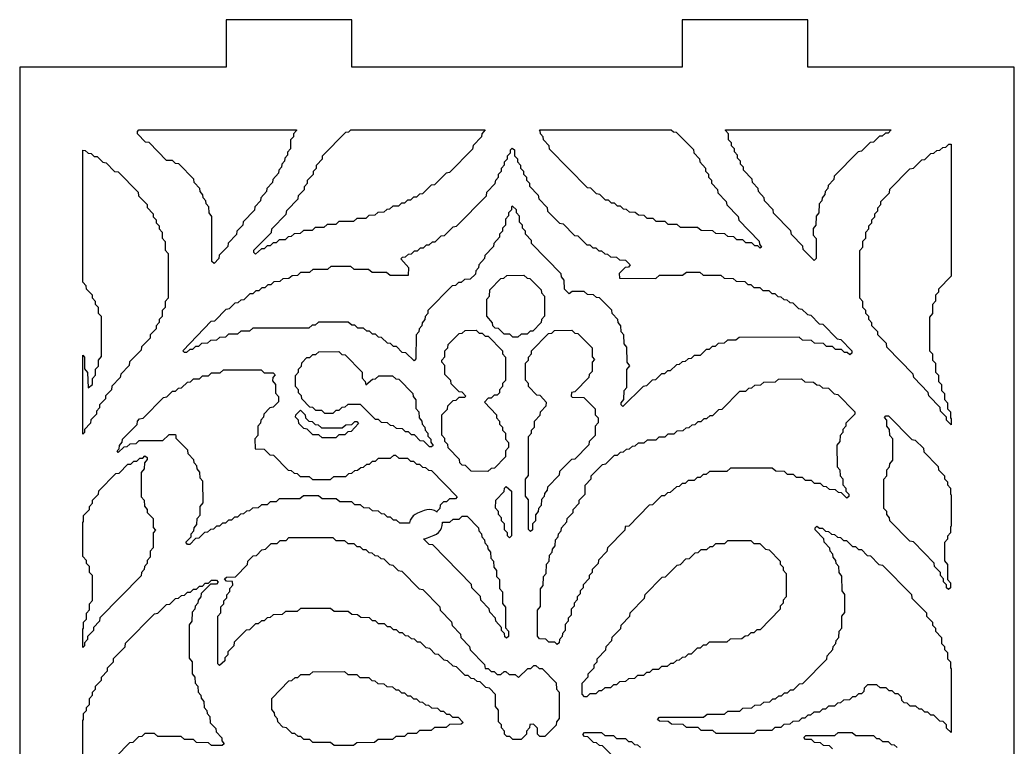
# Model space of a CAD drawing. Header units: millimetres. Extents: x 10 to 410, y 18 to 283.
# Drawn here: x 148 to 211.3, y 236.7 to 283 of the extents above; entities that cross this region are included whole.
import ezdxf

# ---------------------------------------------------------------- set-up
doc = ezdxf.new("R2010")
doc.units = ezdxf.units.MM
doc.layers.add('CUT', color=1, linetype='Continuous')

msp = doc.modelspace()

# ---------------------------------------------------------------- linework, layer by layer
at = {"layer": 'CUT'}
for points in [[(190.134, 157), (198.134, 157), (198.134, 160), (211.2679, 160), (211.2679, 280), (198.134, 280), (198.134, 283), (190.134, 283), (190.134, 280), (169.134, 280), (169.134, 283), (161.134, 283), (161.134, 280), (148, 280), (148, 160), (161.134, 160), (161.134, 157), (169.134, 157), (169.134, 160), (190.134, 160)], [(165.4118, 275.5688), (165.2299, 275.3717), (165.2218, 274.7934), (165.0399, 274.5962), (165.0318, 274.4056), (164.8499, 274.2085), (164.8418, 274.0179), (164.6599, 273.8208), (164.6518, 273.6302), (164.4699, 273.433), (164.4619, 273.2425), (164.0899, 272.8515), (164.0819, 272.6609), (163.7099, 272.2699), (163.7019, 272.0793), (163.3299, 271.6883), (163.3219, 271.4977), (162.9499, 271.1067), (162.9345, 270.9049), (162.2055, 270.161), (162.1819, 269.9468), (161.81, 269.5558), (161.7945, 269.354), (161.2555, 268.804), (161.2246, 268.5785), (160.6855, 268.0285), (160.662, 267.8144), (160.3631, 267.5096), (160.2246, 267.6337), (160.2246, 270.4974), (160.0372, 270.7223), (160.0292, 271.1067), (159.8472, 271.3039), (159.8392, 271.4944), (159.6572, 271.6916), (159.6492, 271.8822), (159.4672, 272.0793), (159.4592, 272.2699), (159.0872, 272.6609), (159.0637, 272.8751), (158.1185, 273.8394), (157.9081, 273.8642), (157.7146, 274.0496), (157.3267, 274.0658), (156.2186, 275.1965), (155.9968, 275.229), (155.4848, 275.7514), (155.4774, 275.9013), (155.5716, 276), (165.6018, 276), (165.6018, 275.9565), (165.4199, 275.7594)], [(176.835, 275.0075), (176.804, 274.7821), (175.3421, 273.2904), (175.1202, 273.2579), (174.3921, 272.5149), (174.1703, 272.4824), (173.6207, 271.9256), (173.4343, 271.9171), (173.2407, 271.7317), (173.0543, 271.7233), (172.8607, 271.5378), (172.6743, 271.5294), (172.4807, 271.344), (172.2943, 271.3355), (172.1007, 271.1501), (171.7243, 271.1417), (171.5308, 270.9563), (171.3443, 270.9478), (171.1508, 270.7624), (170.7743, 270.7539), (170.5808, 270.5685), (170.2044, 270.5601), (170.0108, 270.3747), (169.4444, 270.3662), (169.2373, 270.1781), (168.3044, 270.1724), (168.1109, 269.987), (167.5444, 269.9785), (167.3509, 269.7931), (166.7845, 269.7846), (166.5909, 269.5992), (166.0529, 269.5965), (165.831, 269.4054), (165.4545, 269.3969), (165.261, 269.2115), (165.0745, 269.2031), (164.881, 269.0177), (164.5045, 269.0092), (164.311, 268.8238), (164.1246, 268.8153), (163.931, 268.6299), (163.7446, 268.6215), (163.551, 268.4361), (163.3646, 268.4276), (162.9845, 268.099), (162.8871, 268.2021), (162.8945, 268.352), (164.0035, 269.4836), (164.0345, 269.709), (164.9535, 270.6467), (164.9844, 270.8722), (165.7135, 271.616), (165.737, 271.8302), (166.109, 272.2212), (166.117, 272.4118), (166.299, 272.609), (166.307, 272.7995), (166.6789, 273.1905), (166.687, 273.3811), (166.8689, 273.5783), (166.877, 273.7688), (167.2489, 274.1598), (167.2644, 274.3617), (168.7378, 275.8612), (168.9242, 275.8696), (169.0603, 276), (177.6124, 276), (177.3895, 275.7594), (177.374, 275.5575)], [(190.8636, 274.7494), (190.879, 274.5476), (191.251, 274.1566), (191.259, 273.966), (191.631, 273.575), (191.639, 273.3844), (191.8209, 273.1873), (191.829, 272.9967), (192.0109, 272.7995), (192.019, 272.609), (192.3909, 272.218), (192.4145, 272.0038), (192.9535, 271.4538), (192.9845, 271.2283), (193.7135, 270.4845), (193.7444, 270.259), (195.0434, 268.9336), (195.0589, 268.7317), (195.2008, 268.549), (195.1049, 268.4789), (194.9533, 268.6215), (194.7669, 268.6299), (194.5734, 268.8153), (194.1969, 268.8238), (194.0034, 269.0092), (193.6269, 269.0177), (193.4334, 269.2031), (193.057, 269.2115), (192.8634, 269.3969), (192.297, 269.4054), (192.1034, 269.5908), (191.347, 269.5992), (191.1251, 269.7904), (190.0306, 269.7904), (189.8235, 269.9785), (189.2571, 269.987), (189.0635, 270.1724), (188.4971, 270.1808), (188.3036, 270.3662), (187.9271, 270.3747), (187.7336, 270.5601), (187.3572, 270.5685), (187.1636, 270.7539), (186.7872, 270.7624), (186.5936, 270.9478), (186.4072, 270.9563), (186.2136, 271.1417), (186.0272, 271.1501), (185.8336, 271.3355), (185.6472, 271.344), (185.4537, 271.5294), (185.2672, 271.5378), (184.9076, 271.9008), (184.6858, 271.9333), (184.3377, 272.2886), (184.1158, 272.3211), (181.7039, 274.7821), (181.6884, 274.9839), (181.3165, 275.3749), (181.3085, 275.5655), (181.1265, 275.7627), (181.1185, 275.9532), (181.0753, 276), (189.4476, 276), (189.5837, 275.8696), (189.7702, 275.8612)], [(202.8797, 275.6089), (202.6933, 275.6005), (202.3212, 275.229), (202.0993, 275.1965), (201.5498, 274.6396), (201.3394, 274.6149), (199.8242, 273.0689), (199.8007, 272.8547), (199.4287, 272.4637), (199.4207, 272.2732), (199.2387, 272.076), (199.2307, 271.8854), (199.0487, 271.6883), (199.0407, 271.4977), (198.8588, 271.3006), (198.8507, 270.7223), (198.6688, 270.5251), (198.6607, 269.9468), (198.4733, 269.722), (198.4788, 269.3133), (198.6633, 269.1029), (198.6633, 267.8276), (198.5383, 267.7008), (197.8534, 268.3847), (197.8224, 268.6101), (197.0934, 269.354), (197.0624, 269.5794), (195.9534, 270.711), (195.938, 270.9128), (195.3834, 271.4864), (195.368, 271.6883), (194.996, 272.0793), (194.988, 272.2699), (194.6161, 272.6609), (194.5925, 272.8751), (194.0461, 273.4363), (194.038, 273.6269), (193.8561, 273.824), (193.848, 274.0146), (193.6661, 274.2118), (193.658, 274.4023), (193.4761, 274.5995), (193.4681, 274.7901), (193.2861, 274.9872), (193.2781, 275.1778), (193.0961, 275.3749), (193.0881, 275.7594), (192.9035, 275.9698), (192.9038, 276), (203.4467, 276), (203.2597, 275.8028), (203.0733, 275.7943)], [(152.3049, 260.5731), (152.3455, 259.5851), (152.6194, 259.8141), (152.6274, 260.1986), (152.8094, 260.3957), (152.8174, 260.7802), (152.9994, 260.9773), (153.0074, 261.3617), (153.1948, 261.5866), (153.1894, 264.1277), (153.0074, 264.3249), (152.9994, 264.7093), (152.8174, 264.9064), (152.8094, 265.097), (152.6274, 265.2942), (152.6194, 265.4847), (152.2475, 265.8757), (152.2239, 266.0899), (152, 266.3207), (152, 274.7049), (152.1514, 274.698), (152.345, 274.5126), (152.5314, 274.5042), (152.7249, 274.3188), (152.9114, 274.3103), (153.271, 273.9473), (153.4928, 273.9148), (154.0309, 273.3657), (154.2528, 273.3332), (155.5247, 272.0354), (155.5557, 271.8099), (156.0947, 271.2599), (156.1102, 271.0581), (156.4821, 270.6671), (156.4902, 270.4765), (156.6721, 270.2793), (156.6802, 270.0888), (156.8621, 269.8916), (156.8701, 269.701), (157.0521, 269.5039), (157.0601, 269.1195), (157.2447, 268.9091), (157.2501, 268.344), (157.4347, 268.1336), (157.4347, 265.3074), (157.2501, 265.097), (157.2421, 264.7126), (157.0601, 264.5154), (157.0521, 264.131), (156.8701, 263.9339), (156.8621, 263.7433), (156.6802, 263.5461), (156.6721, 263.3555), (156.3002, 262.9645), (156.2847, 262.7627), (155.7457, 262.2127), (155.7147, 261.9873), (154.9857, 261.2434), (154.9548, 261.0179), (154.4157, 260.468), (154.3848, 260.2425), (153.8458, 259.6925), (153.8222, 259.4783), (153.4503, 259.0873), (153.4422, 258.8967), (153.0703, 258.5057), (153.0622, 258.3152), (152.8803, 258.118), (152.8722, 257.9274), (152.5158, 257.56), (152.4923, 257.3459), (152.1203, 256.9549), (152.1123, 256.7643), (152, 256.6426), (152, 261.6772), (152.1123, 261.5556), (152.1149, 260.8112)], [(179.6694, 273.966), (179.8513, 273.7688), (179.8594, 273.5783), (180.0413, 273.3811), (180.0494, 273.1905), (180.2313, 272.9934), (180.2394, 272.8028), (180.4213, 272.6057), (180.4294, 272.4151), (180.9839, 271.8415), (181.0149, 271.616), (181.5539, 271.0661), (181.5848, 270.8406), (182.34, 270.0701), (182.5618, 270.0376), (183.29, 269.2946), (183.5118, 269.2621), (184.0739, 268.6968), (184.2603, 268.6883), (184.4539, 268.5029), (184.6403, 268.4945), (184.8339, 268.3091), (185.0203, 268.3006), (185.2139, 268.1152), (185.4003, 268.1067), (185.5938, 267.9213), (185.9703, 267.9129), (186.1638, 267.7275), (186.5403, 267.719), (186.8337, 267.4235), (186.7303, 267.2729), (186.5199, 267.2482), (186.1447, 266.8654), (186.1641, 266.5642), (188.4652, 266.5586), (188.7007, 266.7524), (190.1751, 266.7524), (190.4106, 266.9463), (191.2765, 266.9463), (191.4837, 266.7582), (192.6065, 266.7524), (192.8136, 266.5643), (193.38, 266.5559), (193.5736, 266.3704), (194.14, 266.362), (194.3336, 266.1766), (194.52, 266.1681), (194.7135, 265.9827), (195.09, 265.9743), (195.2835, 265.7889), (195.66, 265.7804), (195.8535, 265.595), (196.0399, 265.5865), (196.2335, 265.4011), (196.4199, 265.3927), (196.6135, 265.2073), (196.7999, 265.1988), (196.9935, 265.0134), (197.1799, 265.005), (197.5395, 264.642), (197.7613, 264.6095), (198.1095, 264.2543), (198.3313, 264.2218), (198.8694, 263.6727), (199.0913, 263.6402), (200.0094, 262.7034), (200.2312, 262.6709), (200.9332, 261.9546), (200.9406, 261.8047), (200.8047, 261.6938), (200.6532, 261.8363), (200.4667, 261.8448), (200.2732, 262.0302), (199.8967, 262.0387), (199.7032, 262.2241), (199.3268, 262.2325), (199.1332, 262.4179), (198.5668, 262.4264), (198.3732, 262.6118), (197.8068, 262.6202), (197.5849, 262.8114), (193.7636, 262.8056), (193.57, 262.6202), (193.032, 262.6175), (192.8101, 262.4264), (192.4336, 262.4179), (192.2401, 262.2325), (192.0536, 262.2241), (191.8601, 262.0387), (191.6736, 262.0302), (191.2901, 261.6509), (190.9137, 261.6425), (190.7201, 261.4571), (190.5337, 261.4486), (190.3401, 261.2632), (190.1537, 261.2548), (189.9602, 261.0693), (189.7737, 261.0609), (189.3902, 260.6816), (189.2037, 260.6732), (189.0102, 260.4878), (188.8237, 260.4793), (188.4516, 260.1078), (188.2298, 260.0753), (187.8817, 259.7201), (187.6598, 259.6876), (186.3652, 258.3982), (186.2563, 258.509), (186.2537, 258.6345), (186.4383, 258.8448), (186.4463, 259.4231), (186.6283, 259.6203), (186.6337, 260.7669), (186.823, 261.0016), (186.6363, 261.2231), (186.6283, 262.1891), (186.4463, 262.3862), (186.4383, 262.9645), (186.2563, 263.1617), (186.2483, 263.5461), (186.0663, 263.7433), (186.0583, 263.9339), (185.6863, 264.3249), (185.6628, 264.539), (184.8837, 265.3258), (184.6972, 265.3343), (184.5037, 265.5197), (184.1273, 265.5282), (183.9053, 265.7193), (183.1523, 265.7193), (182.9453, 265.571), (182.6539, 265.8645), (182.6384, 266.454), (182.4565, 266.6512), (182.4484, 266.8418), (180.5639, 268.7724), (180.5485, 268.9742), (180.1765, 269.3652), (180.1685, 269.5558), (179.9865, 269.753), (179.9785, 269.9435), (179.7965, 270.1407), (179.7885, 270.5251), (179.6066, 270.7223), (179.5985, 270.9128), (179.3494, 271.1467), (179.2896, 271.1071), (179.2814, 270.9161), (179.0994, 270.719), (179.0914, 270.5284), (178.9094, 270.3313), (178.9014, 269.9468), (178.7194, 269.7497), (178.7114, 269.5591), (178.5294, 269.362), (178.5214, 269.1714), (178.1494, 268.7804), (178.134, 268.5785), (177.5795, 268.0049), (177.5714, 267.8144), (177.1995, 267.4233), (177.1914, 267.2328), (177.0095, 267.0356), (176.994, 266.8338), (176.6606, 266.4975), (176.2842, 266.489), (176.0906, 266.3036), (175.9042, 266.2951), (175.7106, 266.1097), (175.5002, 266.085), (173.9696, 264.5154), (173.9615, 264.3249), (173.7796, 264.1277), (173.7715, 263.9371), (173.5896, 263.74), (173.5816, 263.5494), (173.3996, 263.3523), (173.3916, 263.1617), (173.2096, 262.9645), (173.2042, 261.4302), (173.0927, 261.3061), (172.5581, 261.8201), (172.3362, 261.8526), (171.9641, 262.2241), (171.7777, 262.2325), (171.5841, 262.4179), (171.3977, 262.4264), (171.0141, 262.8056), (170.8277, 262.8141), (170.6342, 262.9995), (170.4477, 263.008), (170.2542, 263.1934), (170.0677, 263.2018), (169.8742, 263.3872), (169.4977, 263.3957), (169.3042, 263.5811), (169.1178, 263.5895), (168.8958, 263.7807), (167.0029, 263.7807), (166.7809, 263.5895), (166.5945, 263.5811), (166.3874, 263.3929), (162.823, 263.3929), (162.6011, 263.2018), (162.063, 263.1991), (161.8411, 263.008), (161.2747, 262.9995), (161.0811, 262.8141), (160.7047, 262.8056), (160.5111, 262.6202), (160.1347, 262.6118), (159.9411, 262.4264), (159.5647, 262.4179), (159.3712, 262.2325), (159.1847, 262.2241), (158.9912, 262.0387), (158.8047, 262.0302), (158.6112, 261.8448), (158.4781, 261.8448), (158.3673, 261.9577), (160.1766, 263.834), (160.3985, 263.8665), (161.1266, 264.6095), (161.3484, 264.642), (161.708, 265.005), (161.8944, 265.0134), (162.088, 265.1988), (162.2744, 265.2073), (162.658, 265.5865), (162.8444, 265.595), (163.038, 265.7804), (163.2244, 265.7889), (163.4179, 265.9743), (163.6044, 265.9827), (163.7979, 266.1681), (163.9844, 266.1766), (164.1779, 266.362), (164.5544, 266.3704), (164.7479, 266.5559), (165.1243, 266.5643), (165.3179, 266.7497), (165.6943, 266.7582), (165.8879, 266.9436), (166.4543, 266.952), (166.6614, 267.1402), (167.5943, 267.1459), (167.8014, 267.334), (169.0473, 267.334), (169.2544, 267.1459), (170.1872, 267.1402), (170.4227, 266.9463), (171.3272, 266.9463), (171.5627, 266.7524), (172.7238, 266.758), (172.7587, 267.2295), (172.2442, 267.8113), (172.3476, 267.9129), (172.5341, 267.9213), (172.7276, 268.1067), (172.9141, 268.1152), (173.1076, 268.3006), (173.2941, 268.3091), (173.4876, 268.4945), (173.6741, 268.5029), (173.8676, 268.6883), (174.054, 268.6968), (174.2476, 268.8822), (174.434, 268.8906), (174.8061, 269.2621), (175.028, 269.2946), (175.5661, 269.8437), (175.7879, 269.8762), (177.6831, 271.8099), (177.714, 272.0354), (178.253, 272.5854), (178.2766, 272.7995), (178.4585, 272.9967), (178.4666, 273.1873), (178.6485, 273.3844), (178.6566, 273.575), (178.8385, 273.7721), (178.8466, 273.9627), (179.0285, 274.1598), (179.0366, 274.3504), (179.2185, 274.5476), (179.2266, 274.7381), (179.324, 274.8412), (179.4714, 274.7381), (179.4794, 274.3537), (179.6613, 274.1566)], [(206.2685, 265.4847), (206.2605, 265.1003), (206.0785, 264.9032), (206.0705, 264.3249), (205.8831, 264.1), (205.8885, 261.9466), (206.0705, 261.7495), (206.0785, 261.365), (206.2605, 261.1679), (206.2685, 260.5896), (206.4505, 260.3924), (206.4585, 260.008), (206.6405, 259.8108), (206.6485, 259.4264), (206.8304, 259.2293), (206.8385, 258.8448), (207.0204, 258.6477), (207.0285, 258.2632), (207.2104, 258.0661), (207.2185, 257.6817), (207.2679, 257.6281), (207.2679, 257.2421), (206.973, 257.5285), (206.9576, 257.7303), (206.5857, 258.1213), (206.5621, 258.3355), (205.8331, 259.0793), (205.8021, 259.3048), (204.8831, 260.2425), (204.8522, 260.468), (203.1732, 262.1811), (203.1422, 262.4066), (202.6032, 262.9566), (202.5877, 263.1584), (202.2158, 263.5494), (202.2078, 263.74), (202.0258, 263.9371), (202.0178, 264.1277), (201.8358, 264.3249), (201.8278, 264.5154), (201.6458, 264.7126), (201.6378, 265.097), (201.4532, 265.3074), (201.4532, 268.3275), (201.6378, 268.5379), (201.6458, 268.9223), (201.8278, 269.1195), (201.8358, 269.5039), (202.0178, 269.701), (202.0258, 269.8916), (202.2078, 270.0888), (202.2158, 270.2793), (202.3978, 270.4765), (202.4058, 270.6671), (202.5877, 270.8642), (202.5958, 271.0548), (202.7777, 271.2519), (202.7858, 271.4425), (203.3322, 272.0038), (203.3632, 272.2292), (204.6351, 273.5271), (204.857, 273.5596), (205.3951, 274.1087), (205.593, 274.1249), (205.9765, 274.5042), (206.163, 274.5126), (206.3565, 274.698), (206.543, 274.7065), (206.7365, 274.8919), (206.9229, 274.9003), (207.1165, 275.0857), (207.2679, 275.0926), (207.2679, 266.7051), (206.4585, 265.8725), (206.4505, 265.6819)], [(181.1739, 265.8318), (181.1893, 265.63), (181.3739, 265.4196), (181.3739, 264.1442), (181.1893, 263.9339), (181.1813, 263.7433), (180.6505, 263.2018), (180.464, 263.1934), (180.2705, 263.008), (179.894, 262.9995), (179.6869, 262.8114), (179.3774, 262.8141), (179.1839, 262.9995), (178.8074, 263.008), (178.4479, 263.371), (178.2375, 263.3957), (178.094, 263.5381), (178.0786, 263.74), (177.704, 264.1442), (177.704, 265.2257), (177.8886, 265.4361), (177.8966, 265.8205), (178.606, 266.5481), (178.8039, 266.5643), (178.986, 266.7419), (180.0669, 266.7524), (180.274, 266.5643), (180.4605, 266.5559)], [(177.6141, 262.8809), (177.8006, 262.8725), (178.704, 261.9546), (178.7194, 261.7527), (178.904, 261.5424), (178.9014, 260.0599), (178.7194, 259.8628), (178.7114, 259.6722), (178.5294, 259.475), (178.514, 259.2732), (178.3705, 259.1307), (178.1841, 259.1223), (177.9905, 258.9369), (177.8041, 258.9284), (177.5747, 258.6753), (178.3314, 257.8722), (178.3394, 257.6817), (178.5214, 257.4845), (178.5294, 257.2939), (178.7114, 257.0968), (178.7194, 256.9062), (178.9014, 256.7091), (178.9094, 256.3246), (179.0914, 256.1275), (179.094, 255.8082), (178.9094, 255.5978), (178.894, 255.2021), (178.192, 254.4858), (177.9941, 254.4696), (177.787, 254.2815), (176.7175, 254.2842), (176.3579, 254.6472), (176.1361, 254.6797), (175.9967, 254.8257), (175.9731, 255.0398), (175.2441, 255.7837), (175.2287, 255.9855), (175.0467, 256.1827), (175.0387, 256.3733), (174.8541, 256.5836), (174.8567, 257.8722), (175.2131, 258.2396), (175.2367, 258.4538), (175.5661, 258.7936), (175.764, 258.8099), (175.9575, 258.9953), (176.3056, 258.998), (176.3734, 259.0626), (176.144, 259.3161), (175.9461, 259.3324), (175.4341, 259.8548), (175.4187, 260.0566), (175.0467, 260.4476), (175.0387, 261.0259), (174.8567, 261.2231), (174.8567, 261.3617), (175.0387, 261.5589), (175.0467, 261.9433), (175.2287, 262.1405), (175.2441, 262.3423), (175.9461, 263.0586), (176.144, 263.0748), (176.3261, 263.2524), (177.0406, 263.2602), (177.2341, 263.0748), (177.4206, 263.0664)], [(184.4112, 262.1372), (184.4192, 261.5589), (184.5638, 261.3893), (184.4192, 261.2198), (184.4112, 260.6415), (184.2292, 260.4444), (184.2138, 260.2425), (183.3218, 259.3324), (183.1034, 259.3023), (183.0838, 259.0665), (183.1523, 258.998), (183.8918, 258.9875), (184.6012, 258.26), (184.6092, 257.8755), (184.7912, 257.6784), (184.7938, 257.3591), (184.6092, 257.1487), (184.6012, 256.5704), (184.2292, 256.1794), (184.2138, 255.9776), (183.3218, 255.0674), (183.1, 255.0349), (182.3448, 254.2644), (182.3139, 254.039), (181.5693, 253.2715), (181.5613, 253.0809), (181.3793, 252.8838), (181.3713, 252.6932), (181.1893, 252.496), (181.1813, 252.1116), (180.9993, 251.9145), (180.9913, 251.7239), (180.8094, 251.5267), (180.8013, 251.1423), (180.6194, 250.9452), (180.6113, 250.5607), (180.4889, 250.4471), (180.3639, 250.574), (180.3639, 252.4683), (180.1739, 252.7064), (180.1739, 253.7879), (180.3639, 254.026), (180.3639, 256.502), (180.5485, 256.7124), (180.5565, 256.9029), (180.7385, 257.1001), (180.7465, 257.4845), (181.1029, 257.8519), (181.1265, 258.0661), (181.4984, 258.4571), (181.5039, 258.6719), (181.1078, 259.106), (180.8859, 259.1385), (180.3665, 259.6722), (180.3585, 259.8628), (180.1739, 260.0731), (180.1739, 261.1546), (180.3585, 261.365), (180.3665, 261.5556), (180.5485, 261.7527), (180.5639, 261.9546), (181.6459, 263.0586), (181.8438, 263.0748), (182.0259, 263.2524), (183.1204, 263.2602), (183.3139, 263.0748), (183.5118, 263.0586)], [(169.7743, 260.5976), (169.7897, 260.2019), (169.9717, 260.0047), (170.015, 259.7789), (170.4363, 260.1507), (170.6342, 260.1669), (170.8413, 260.355), (171.7072, 260.355), (171.9143, 260.1669), (172.1122, 260.1507), (173.0116, 259.2293), (173.0196, 259.0387), (173.2016, 258.8415), (173.2042, 258.291), (173.3916, 258.0661), (173.3996, 257.6817), (173.5816, 257.4845), (173.5896, 257.2939), (173.7715, 257.0968), (173.7796, 256.9062), (173.9615, 256.7091), (173.9696, 256.5185), (174.1515, 256.3213), (174.1596, 256.1308), (174.2941, 255.9367), (174.1907, 255.8351), (174.0576, 255.8351), (173.698, 256.1981), (173.4762, 256.2306), (173.1041, 256.6021), (172.9176, 256.6105), (172.7241, 256.7959), (172.5376, 256.8044), (172.3441, 256.9898), (171.9677, 256.9983), (171.7741, 257.1837), (171.5877, 257.1921), (171.3941, 257.3775), (171.0177, 257.386), (170.8241, 257.5714), (170.6377, 257.5798), (169.6842, 258.5407), (168.8744, 258.5407), (168.6809, 258.3553), (168.4944, 258.3468), (168.3009, 258.1614), (168.1144, 258.153), (167.9073, 257.9648), (167.4078, 257.9676), (167.2143, 258.153), (166.8378, 258.1614), (166.6443, 258.3468), (166.4464, 258.3631), (165.9344, 258.8855), (165.919, 259.0873), (165.737, 259.2845), (165.729, 259.475), (165.547, 259.6722), (165.5444, 260.3792), (165.729, 260.5896), (165.737, 260.7802), (165.919, 260.9773), (165.9344, 261.1791), (166.2679, 261.5155), (166.4543, 261.5239), (166.6478, 261.7093), (166.8343, 261.7178), (167.0164, 261.8954), (168.2873, 261.9059), (168.4944, 261.7178), (168.6923, 261.7016)], [(174.377, 251.789), (174.2181, 251.839), (174.0525, 251.8571), (173.8865, 251.8424), (173.7265, 251.7957), (173.3006, 251.6245), (173.1528, 251.5475), (173.0229, 251.4431), (172.9159, 251.3154), (172.8358, 251.1693), (172.7858, 251.0103), (172.7831, 250.9858), (172.1712, 250.9858), (171.9641, 251.174), (171.7777, 251.1824), (171.5841, 251.3678), (171.3977, 251.3763), (171.2041, 251.5617), (171.0177, 251.5702), (170.8241, 251.7556), (170.4477, 251.764), (170.2542, 251.9494), (169.8777, 251.9579), (169.6842, 252.1433), (169.3077, 252.1517), (169.1142, 252.3371), (168.3578, 252.3456), (168.1358, 252.5367), (167.2314, 252.5367), (166.9959, 252.7306), (166.0529, 252.7306), (165.8174, 252.5367), (164.5045, 252.531), (164.311, 252.3456), (163.9346, 252.3371), (163.741, 252.1517), (163.3646, 252.1433), (163.171, 251.9579), (162.7946, 251.9494), (162.6011, 251.764), (162.4146, 251.7556), (162.2211, 251.5702), (162.0346, 251.5617), (161.8411, 251.3763), (161.6546, 251.3678), (161.4611, 251.1824), (161.2747, 251.174), (161.0811, 250.9886), (160.8947, 250.9801), (160.7011, 250.7947), (160.5147, 250.7863), (160.3211, 250.6009), (160.1347, 250.5924), (159.9411, 250.407), (159.7547, 250.3985), (159.3826, 250.027), (159.1847, 250.0108), (158.8126, 249.6393), (158.6681, 249.6315), (158.5573, 249.7709), (158.8892, 250.1211), (158.8972, 250.3117), (159.0792, 250.5088), (159.0872, 250.6994), (159.2692, 250.8965), (159.2772, 251.281), (159.4646, 251.5058), (159.4672, 252.0564), (159.6546, 252.2813), (159.6492, 253.6592), (159.4672, 253.8564), (159.4592, 254.2408), (159.2772, 254.4379), (159.2692, 254.6285), (159.0872, 254.8257), (159.0792, 255.0162), (158.7072, 255.4072), (158.6837, 255.6214), (157.9547, 256.3653), (157.9391, 256.5674), (157.8762, 256.6078), (157.4748, 256.6021), (157.0777, 256.2201), (155.5748, 256.2144), (155.3813, 256.029), (155.0049, 256.0205), (154.8113, 255.8351), (154.6249, 255.8266), (154.2562, 255.4902), (154.1874, 255.5867), (154.3138, 255.7194), (154.3374, 255.9336), (154.5193, 256.1308), (154.5348, 256.3326), (155.4538, 257.2703), (155.4774, 257.4845), (155.6168, 257.6305), (155.8386, 257.663), (157.1367, 258.9875), (157.3586, 259.02), (157.7181, 259.383), (157.9046, 259.3914), (158.0981, 259.5769), (158.2846, 259.5853), (158.6567, 259.9568), (158.8545, 259.973), (159.0481, 260.1584), (159.4245, 260.1669), (159.6181, 260.3523), (159.9945, 260.3608), (160.1881, 260.5462), (160.7545, 260.5546), (160.9616, 260.7428), (163.3475, 260.7428), (163.5546, 260.5546), (164.121, 260.5462), (164.2344, 260.42), (164.0899, 260.2505), (164.0845, 260.0357), (164.2719, 259.8108), (164.2745, 259.2603), (164.4619, 259.0354), (164.4619, 258.7029), (164.121, 258.3553), (163.9106, 258.3306), (163.5199, 257.9242), (163.5119, 257.7336), (163.3299, 257.5364), (163.3219, 257.3459), (163.1399, 257.1487), (163.1319, 256.5704), (162.9445, 256.3455), (162.964, 255.7219), (163.551, 255.6996), (163.9106, 255.3366), (164.1324, 255.3041), (165.0745, 254.3511), (165.261, 254.3426), (165.4545, 254.1572), (165.641, 254.1487), (165.8345, 253.9633), (166.4009, 253.9549), (166.6229, 253.7638), (167.7559, 253.7638), (167.9778, 253.9549), (168.7342, 253.9633), (168.9278, 254.1487), (169.1142, 254.1572), (169.3077, 254.3426), (169.4942, 254.3511), (169.6877, 254.5365), (169.8742, 254.5449), (170.0677, 254.7303), (170.2542, 254.7388), (170.4477, 254.9242), (170.6342, 254.9326), (170.8277, 255.1181), (171.5841, 255.1265), (171.7912, 255.3146), (171.9107, 255.3119), (172.1043, 255.1265), (172.6707, 255.1181), (172.8643, 254.9326), (173.0507, 254.9242), (173.2443, 254.7388), (173.4307, 254.7303), (173.6242, 254.5449), (173.8107, 254.5365), (174.0042, 254.3511), (174.2021, 254.3348), (175.8241, 252.6656), (175.7106, 252.5395), (175.3342, 252.531), (175.1406, 252.3456), (174.9542, 252.3371), (174.7451, 252.1319), (174.7215, 251.9177), (174.5396, 251.7206), (174.5404, 251.6944), (174.5232, 251.7089)], [(198.7034, 259.7792), (198.8899, 259.7707), (199.0834, 259.5853), (199.4598, 259.5769), (199.8194, 259.2139), (200.0413, 259.1814), (201.1306, 258.0661), (201.1232, 257.9162), (200.5687, 257.3426), (200.5607, 257.152), (200.3787, 256.9549), (200.3707, 256.7643), (200.1887, 256.5671), (200.1807, 256.1827), (199.9933, 255.9578), (199.9987, 254.5799), (200.1807, 254.3827), (200.1887, 253.9983), (200.3707, 253.8012), (200.3787, 253.4167), (200.5607, 253.2196), (200.5687, 253.029), (200.7506, 252.8318), (200.7432, 252.6819), (200.6147, 252.5823), (200.2732, 252.9187), (200.0867, 252.9272), (199.8932, 253.1126), (199.5167, 253.121), (199.3232, 253.3065), (199.1368, 253.3149), (198.9432, 253.5003), (198.5668, 253.5088), (198.3732, 253.6942), (197.9968, 253.7026), (197.8033, 253.888), (197.4268, 253.8965), (197.2333, 254.0819), (196.8568, 254.0903), (196.6633, 254.2758), (196.0969, 254.2842), (195.8749, 254.4753), (193.222, 254.4753), (192.9865, 254.2815), (191.892, 254.2815), (191.6701, 254.0903), (191.4837, 254.0819), (191.2901, 253.8965), (191.1037, 253.888), (190.9101, 253.7026), (190.5337, 253.6942), (190.3401, 253.5088), (190.1537, 253.5003), (189.9602, 253.3149), (189.7737, 253.3065), (189.3902, 252.9272), (189.2037, 252.9187), (189.0102, 252.7333), (188.8237, 252.7249), (188.2502, 252.1517), (188.0398, 252.127), (186.7417, 250.8025), (186.5232, 250.7725), (186.4937, 250.5495), (185.3847, 249.4179), (185.3538, 249.1924), (184.8147, 248.6424), (184.7912, 248.4282), (184.4192, 248.0372), (184.4112, 247.8467), (184.2292, 247.6495), (184.2212, 247.4589), (183.8492, 247.0679), (183.8412, 246.8774), (183.6593, 246.6802), (183.6512, 246.4896), (183.4693, 246.2925), (183.4612, 246.1019), (183.2793, 245.9048), (183.2712, 245.7142), (183.0893, 245.517), (183.0812, 245.1326), (182.8993, 244.9355), (182.8912, 244.7449), (182.7093, 244.5477), (182.7012, 244.1633), (182.5193, 243.9662), (182.5113, 243.7756), (182.3293, 243.5784), (182.3139, 243.3766), (182.1853, 243.277), (182.0338, 243.4195), (181.6573, 243.428), (181.4638, 243.6134), (181.0759, 243.6296), (180.9339, 243.7888), (180.9339, 245.4519), (181.1239, 245.69), (181.1239, 246.8089), (181.3085, 247.0193), (181.3165, 247.5976), (181.4984, 247.7947), (181.5065, 248.373), (181.6884, 248.5702), (181.6965, 248.9546), (181.8784, 249.1518), (181.8865, 249.3423), (182.0684, 249.5395), (182.0765, 249.9239), (182.2584, 250.1211), (182.2665, 250.3117), (182.4484, 250.5088), (182.4565, 250.6994), (182.8129, 251.0668), (182.8364, 251.281), (183.2084, 251.672), (183.2164, 251.8625), (183.5884, 252.2535), (183.5964, 252.4441), (183.9684, 252.8351), (183.9764, 253.4134), (184.3484, 253.8044), (184.3638, 254.0063), (185.0658, 254.7226), (185.2876, 254.7551), (185.8372, 255.3119), (186.0236, 255.3204), (186.2172, 255.5058), (186.4036, 255.5142), (186.5972, 255.6996), (186.7836, 255.7081), (186.9772, 255.8935), (187.1636, 255.902), (187.3572, 256.0874), (187.7336, 256.0958), (187.9407, 256.2839), (188.4936, 256.2897), (188.6871, 256.4751), (189.0635, 256.4835), (189.2571, 256.6689), (189.6335, 256.6774), (189.8271, 256.8628), (190.2035, 256.8713), (190.397, 257.0567), (190.5835, 257.0651), (190.777, 257.2505), (190.9635, 257.259), (191.157, 257.4444), (191.3435, 257.4528), (191.537, 257.6382), (191.7235, 257.6467), (191.917, 257.8321), (192.1034, 257.8406), (192.487, 258.2198), (192.6974, 258.2446), (193.8169, 259.383), (194.1934, 259.3914), (194.3869, 259.5769), (194.5734, 259.5853), (194.7669, 259.7707), (195.1433, 259.7792), (195.3369, 259.9646), (196.0933, 259.973), (196.2754, 260.1507), (197.7363, 260.1612), (197.9434, 259.973), (198.5099, 259.9646)], [(166.7845, 257.259), (166.9709, 257.2505), (167.1929, 257.0594), (168.5158, 257.0594), (168.7378, 257.2505), (169.1142, 257.259), (169.3213, 257.4471), (169.4408, 257.4444), (169.5543, 257.3183), (169.0723, 256.8122), (168.8744, 256.7959), (168.6809, 256.6105), (168.3044, 256.6021), (168.0973, 256.4139), (167.2314, 256.4139), (167.0243, 256.6021), (166.6478, 256.6105), (166.2883, 256.9735), (166.0779, 256.9983), (165.7444, 257.3346), (165.729, 257.5364), (165.547, 257.7336), (165.5544, 257.8835), (165.8594, 258.1797), (166.1644, 257.8835), (166.1798, 257.6817), (166.3805, 257.4691), (166.5909, 257.4444)], [(207.0285, 250.1697), (207.0204, 249.9791), (206.833, 249.7543), (206.833, 248.5979), (207.023, 248.3598), (207.0285, 247.407), (207.213, 247.1966), (207.2104, 246.8774), (207.1016, 246.7665), (206.9656, 246.8774), (206.9576, 247.0679), (206.7756, 247.2651), (206.7676, 247.4557), (206.5857, 247.6528), (206.5776, 247.8434), (206.2057, 248.2344), (206.1821, 248.4486), (204.857, 249.8007), (204.6351, 249.8332), (203.3632, 251.131), (203.3477, 251.3329), (203.1658, 251.53), (203.1577, 251.7206), (202.9758, 251.9177), (202.9732, 253.7879), (203.1577, 253.9983), (203.1658, 254.3827), (203.3477, 254.5799), (203.3558, 254.7705), (203.5432, 254.9953), (203.5432, 256.3455), (203.3558, 256.5704), (203.3477, 256.9549), (203.1658, 257.152), (203.1577, 257.5364), (203.0132, 257.706), (203.1152, 257.8243), (203.2711, 257.8243), (204.7592, 256.3059), (204.9811, 256.2734), (205.4931, 255.751), (205.524, 255.5256), (206.4431, 254.5879), (206.4585, 254.386), (206.8304, 253.995), (206.8385, 253.8044), (207.0204, 253.6073), (207.0285, 253.4167), (207.2104, 253.2196), (207.2185, 252.8351), (207.2679, 252.7788), (207.2679, 250.8048), (207.2185, 250.7513), (207.2104, 250.3669)], [(152.2394, 244.8868), (152.2475, 245.2713), (152.4294, 245.4684), (152.4375, 245.8529), (152.6248, 246.0777), (152.6194, 247.6495), (152.4375, 247.8467), (152.4294, 248.2311), (152.2475, 248.4282), (152.2394, 248.6188), (152, 248.8682), (152, 251.0368), (152.0494, 251.0904), (152.0575, 251.4748), (152.4294, 251.8658), (152.4375, 252.0564), (152.6194, 252.2535), (152.6274, 252.4441), (152.9994, 252.8351), (153.0148, 253.037), (154.0968, 254.141), (154.3187, 254.1735), (154.8682, 254.7303), (155.0547, 254.7388), (155.2482, 254.9242), (155.4347, 254.9326), (155.6282, 255.1181), (155.8146, 255.1265), (155.9547, 255.2613), (156.1021, 255.1582), (156.1047, 255.0328), (155.9202, 254.8224), (155.9121, 254.4379), (155.7247, 254.2131), (155.7247, 252.669), (155.9121, 252.4441), (155.9202, 252.0597), (156.1021, 251.8625), (156.1102, 251.672), (156.4821, 251.281), (156.4902, 250.7027), (156.6347, 250.5331), (156.4902, 250.3636), (156.4847, 249.4108), (156.3002, 249.2004), (156.2921, 248.816), (156.1102, 248.6188), (156.1021, 248.4282), (155.9202, 248.2311), (155.9121, 248.0405), (155.7302, 247.8434), (155.7147, 247.6415), (153.0858, 244.9591), (153.0622, 244.7449), (152.6903, 244.3539), (152.6822, 244.1633), (152.3103, 243.7723), (152.3023, 243.5817), (152.1203, 243.3846), (152.1123, 243.194), (152, 243.0724), (152, 244.2517), (152.0494, 244.3052), (152.0575, 244.6897)], [(179.0366, 250.173), (179.0285, 250.3636), (178.8466, 250.5607), (178.8385, 250.9452), (178.6566, 251.1423), (178.6485, 251.3329), (178.4666, 251.53), (178.4585, 251.7206), (178.274, 251.931), (178.2766, 252.4441), (178.823, 253.0054), (178.8466, 253.2196), (178.944, 253.3227), (179.284, 253.0125), (179.284, 250.1862), (179.159, 250.0594)], [(174.6384, 250.3998), (174.7454, 250.5275), (174.8255, 250.6737), (174.8755, 250.8326), (174.8936, 250.9983), (174.8886, 251.0542), (175.3556, 251.0497), (175.5775, 251.2408), (175.954, 251.2493), (176.1475, 251.4347), (176.4706, 251.4347), (177.1914, 250.6994), (177.1995, 250.5088), (177.3814, 250.3117), (177.3895, 250.1211), (177.5714, 249.9239), (177.5795, 249.7334), (177.7614, 249.5362), (177.7695, 249.3456), (177.9514, 249.1485), (177.9594, 248.764), (178.1414, 248.5669), (178.1494, 248.1825), (178.3314, 247.9853), (178.3394, 247.6009), (178.5214, 247.4037), (178.5294, 246.8254), (178.7114, 246.6283), (178.714, 245.8839), (178.904, 245.6458), (178.904, 244.333), (179.0914, 244.1081), (179.0914, 243.7756), (178.969, 243.662), (178.854, 243.7643), (178.8385, 243.9662), (178.6566, 244.1633), (178.6485, 244.3539), (178.2766, 244.7449), (178.2686, 244.9355), (177.8966, 245.3265), (177.8731, 245.5407), (177.334, 246.0906), (177.3031, 246.3161), (176.7641, 246.8661), (176.7331, 247.0915), (174.268, 249.6068), (174.0462, 249.6393), (173.6917, 249.9932), (173.7748, 250.0005), (173.9348, 250.0472), (174.3607, 250.2185), (174.5085, 250.2955)], [(206.7569, 238.3629), (206.5351, 238.3954), (206.163, 238.7669), (205.9765, 238.7753), (205.783, 238.9607), (205.5965, 238.9692), (205.403, 239.1546), (205.2166, 239.163), (205.023, 239.3485), (204.6466, 239.3569), (204.453, 239.5423), (204.2666, 239.5508), (204.1157, 239.7045), (204.0922, 239.9187), (203.883, 240.1239), (203.6966, 240.1324), (203.5031, 240.3178), (203.3166, 240.3262), (203.1231, 240.5116), (202.7466, 240.5201), (202.5247, 240.7112), (201.9333, 240.7055), (201.7242, 240.5003), (201.7006, 240.2861), (201.5498, 240.1324), (201.3633, 240.1239), (201.1698, 239.9385), (200.9833, 239.93), (200.7898, 239.7446), (200.4134, 239.7362), (200.2198, 239.5508), (200.0334, 239.5423), (199.8398, 239.3569), (199.4634, 239.3485), (199.2698, 239.163), (199.0834, 239.1546), (198.8899, 238.9692), (198.5134, 238.9607), (198.3199, 238.7753), (198.1334, 238.7669), (197.9399, 238.5815), (197.7534, 238.573), (197.5599, 238.3876), (197.1835, 238.3791), (196.9899, 238.1937), (196.6135, 238.1853), (196.4199, 237.9999), (196.0435, 237.9914), (195.85, 237.806), (194.9035, 237.7976), (194.6964, 237.6094), (192.3105, 237.6094), (192.1034, 237.7976), (191.3606, 237.8033), (191.1535, 237.9914), (190.4106, 237.9971), (190.2035, 238.1853), (189.4606, 238.191), (189.2535, 238.3791), (188.7007, 238.3849), (188.5837, 238.4892), (188.7007, 238.6426), (191.5051, 238.6426), (191.7406, 238.8365), (192.835, 238.8365), (193.057, 239.0276), (193.8134, 239.036), (194.0069, 239.2214), (194.5734, 239.2299), (194.7669, 239.4153), (195.1433, 239.4238), (195.3369, 239.6092), (195.7133, 239.6176), (195.9069, 239.803), (196.0933, 239.8115), (196.2869, 239.9969), (196.4733, 240.0053), (196.6668, 240.1907), (196.8533, 240.1992), (197.0468, 240.3846), (197.2333, 240.3931), (197.6168, 240.7723), (197.8272, 240.7971), (199.3423, 242.343), (199.3659, 242.5572), (199.7378, 242.9482), (199.7459, 243.1388), (199.9278, 243.3359), (199.9359, 243.5265), (200.1178, 243.7237), (200.1259, 244.1081), (200.3078, 244.3052), (200.3133, 245.0642), (200.5033, 245.3023), (200.5033, 246.4586), (200.3159, 246.6835), (200.3133, 247.6218), (200.1259, 247.8467), (200.1178, 248.2311), (199.9359, 248.4282), (199.9278, 248.6188), (199.7459, 248.816), (199.7378, 249.0065), (199.5559, 249.2037), (199.5478, 249.3943), (199.1759, 249.7853), (199.1523, 249.9995), (198.6059, 250.5607), (198.6059, 250.6994), (198.7033, 250.8025), (198.8934, 250.6677), (199.0798, 250.6592), (199.2734, 250.4738), (199.4598, 250.4654), (199.6534, 250.28), (199.8398, 250.2715), (200.0334, 250.0861), (200.2198, 250.0777), (200.4134, 249.8923), (200.5998, 249.8838), (200.9833, 249.5045), (201.1698, 249.4961), (201.3633, 249.3107), (201.5498, 249.3022), (201.9093, 248.9392), (202.1312, 248.9067), (202.6693, 248.3576), (202.8912, 248.3251), (204.7331, 246.4457), (204.7641, 246.2202), (205.6831, 245.2825), (205.6985, 245.0807), (206.0705, 244.6897), (206.0785, 244.4991), (206.2605, 244.302), (206.2685, 244.1114), (206.6405, 243.7204), (206.6485, 243.3359), (206.8304, 243.1388), (206.8385, 242.9482), (207.0204, 242.7511), (207.0285, 242.3666), (207.2104, 242.1695), (207.2185, 241.7851), (207.2679, 241.7315), (207.2679, 237.661), (206.973, 237.9485), (206.9576, 238.1503)], [(168.8744, 249.6984), (169.2508, 249.6899), (169.4444, 249.5045), (169.6308, 249.4961), (169.8244, 249.3107), (170.0108, 249.3022), (170.2044, 249.1168), (170.3908, 249.1084), (170.5843, 248.923), (170.7708, 248.9145), (170.9643, 248.7291), (171.1508, 248.7206), (171.5104, 248.3576), (171.7322, 248.3251), (172.0803, 247.9699), (172.3022, 247.9374), (173.4103, 246.8068), (173.6321, 246.7743), (174.7141, 245.6703), (174.7451, 245.4448), (175.4741, 244.701), (175.505, 244.4755), (176.0441, 243.9255), (176.0595, 243.7237), (176.614, 243.1501), (176.645, 242.9246), (177.564, 241.9869), (177.6144, 241.75), (177.8006, 241.7416), (177.9941, 241.5562), (178.1805, 241.5478), (178.3741, 241.3624), (178.6139, 241.3624), (178.8074, 241.5478), (178.927, 241.5505), (179.1341, 241.3624), (179.5105, 241.3539), (179.7289, 241.1635), (180.3159, 241.7339), (180.5138, 241.7501), (180.7074, 241.9355), (180.8405, 241.9355), (181.034, 241.7501), (181.2319, 241.7339), (182.1239, 240.8237), (182.1393, 240.428), (182.3213, 240.2309), (182.3239, 238.5546), (182.1393, 238.3442), (182.1239, 238.1423), (181.4104, 237.4183), (181.0874, 237.4183), (180.9439, 237.5608), (180.9285, 237.9565), (180.6754, 238.191), (180.4434, 238.1715), (180.4213, 237.9598), (180.2394, 237.7626), (180.2313, 237.572), (179.8905, 237.2244), (179.3774, 237.2244), (179.1839, 237.4098), (178.9974, 237.4183), (178.8466, 237.572), (178.8385, 237.7626), (178.6566, 237.9598), (178.6485, 238.1503), (178.4666, 238.3475), (178.464, 239.0919), (178.274, 239.33), (178.2686, 240.0889), (177.8779, 240.4953), (177.656, 240.5278), (177.2839, 240.8993), (177.0975, 240.9078), (176.9039, 241.0932), (176.7175, 241.1017), (176.524, 241.2871), (176.3375, 241.2955), (175.7879, 241.8524), (175.5661, 241.8849), (175.218, 242.2401), (174.9961, 242.2726), (174.648, 242.6278), (174.4261, 242.6603), (174.078, 243.0155), (173.8562, 243.048), (173.4841, 243.4195), (173.2976, 243.428), (173.1041, 243.6134), (172.9176, 243.6219), (172.7241, 243.8073), (172.5376, 243.8157), (172.3441, 244.0011), (172.1577, 244.0096), (171.9641, 244.195), (171.7777, 244.2034), (171.5841, 244.3888), (171.3977, 244.3973), (171.2041, 244.5827), (170.8277, 244.5912), (170.6342, 244.7766), (170.4477, 244.785), (170.2542, 244.9704), (169.6877, 244.9789), (169.4942, 245.1643), (169.1178, 245.1727), (168.8958, 245.3639), (167.9914, 245.3639), (167.7559, 245.5577), (165.8629, 245.5577), (165.641, 245.3666), (164.9129, 245.3639), (164.691, 245.1727), (164.1246, 245.1643), (163.931, 244.9789), (163.7446, 244.9704), (163.551, 244.785), (163.3646, 244.7766), (163.171, 244.5912), (162.9846, 244.5827), (162.6011, 244.2034), (162.3907, 244.1787), (161.6355, 243.4082), (161.6119, 243.194), (161.24, 242.803), (161.232, 242.6124), (161.05, 242.4153), (161.042, 242.2247), (160.7046, 241.9277), (160.6046, 242.0441), (160.6046, 245.0642), (160.7891, 245.2746), (160.7972, 245.659), (160.9791, 245.8561), (160.9872, 246.0467), (161.1691, 246.2439), (161.1772, 246.4344), (161.3591, 246.6316), (161.3672, 246.8222), (161.5546, 247.047), (161.535, 247.283), (161.138, 247.3052), (161.0272, 247.4446), (161.1516, 247.5602), (161.7284, 247.5822), (162.4836, 248.3527), (162.5071, 248.5669), (162.8365, 248.9067), (163.0584, 248.9392), (163.4065, 249.2944), (163.6283, 249.3269), (163.9879, 249.6899), (164.3644, 249.6984), (164.5579, 249.8838), (164.9343, 249.8923), (165.1164, 250.0699), (167.9209, 250.0777), (168.1144, 249.8923), (168.6673, 249.8865)], [(195.4496, 249.3269), (195.6714, 249.2944), (196.3734, 248.5782), (196.3888, 248.3763), (196.5708, 248.1792), (196.5788, 247.9886), (196.7634, 247.7782), (196.7634, 246.309), (196.5788, 246.0986), (196.5708, 245.9081), (196.3888, 245.7109), (196.3734, 245.5091), (195.1014, 244.2112), (194.9035, 244.195), (194.71, 244.0096), (194.5236, 244.0011), (194.33, 243.8157), (194.1436, 243.8073), (193.95, 243.6219), (193.1936, 243.6134), (192.9865, 243.4253), (191.8636, 243.4195), (191.6701, 243.2341), (191.4837, 243.2257), (191.2901, 243.0403), (191.1037, 243.0318), (190.7201, 242.6525), (190.5337, 242.6441), (190.3401, 242.4587), (190.1537, 242.4502), (189.9602, 242.2648), (189.7737, 242.2564), (189.5802, 242.071), (189.3937, 242.0625), (189.2002, 241.8771), (188.8237, 241.8686), (188.6302, 241.6832), (188.2538, 241.6748), (188.0602, 241.4894), (187.8738, 241.4809), (187.6802, 241.2955), (187.3038, 241.2871), (187.1102, 241.1017), (186.7338, 241.0932), (186.5403, 240.9078), (186.1638, 240.8993), (185.9703, 240.7139), (185.7838, 240.7055), (185.5903, 240.5201), (185.2139, 240.5116), (185.0203, 240.3262), (184.8339, 240.3178), (184.6403, 240.1324), (184.2639, 240.1239), (184.0703, 239.9385), (183.9258, 239.9463), (183.7838, 240.1055), (183.7864, 240.8125), (184.1584, 241.2035), (184.1664, 241.394), (184.5383, 241.7851), (184.5464, 241.9756), (184.7283, 242.1728), (184.7364, 242.3634), (185.2828, 242.9246), (185.3064, 243.1388), (185.6783, 243.5298), (185.6938, 243.7316), (186.2328, 244.2816), (186.2637, 244.5071), (186.8183, 245.0807), (186.8337, 245.2825), (187.7527, 246.2202), (187.7837, 246.4457), (188.8657, 247.5497), (189.0875, 247.5822), (189.8156, 248.3251), (190.0375, 248.3576), (190.3856, 248.7129), (190.6075, 248.7454), (190.967, 249.1084), (191.1535, 249.1168), (191.347, 249.3022), (191.7235, 249.3107), (191.917, 249.4961), (192.1034, 249.5045), (192.297, 249.6899), (192.8634, 249.6984), (193.0455, 249.876), (194.5064, 249.8865), (194.7135, 249.6984), (195.09, 249.6899)], [(169.6344, 241.1685), (170.2008, 241.1601), (170.3944, 240.9746), (170.5808, 240.9662), (170.7743, 240.7808), (171.1508, 240.7723), (171.3443, 240.5869), (171.7208, 240.5785), (171.9143, 240.3931), (172.1007, 240.3846), (172.2943, 240.1992), (172.4807, 240.1907), (172.6743, 240.0053), (172.8607, 239.9969), (173.0543, 239.8115), (173.2407, 239.803), (173.4343, 239.6176), (173.6207, 239.6092), (173.8142, 239.4238), (174.0007, 239.4153), (174.1942, 239.2299), (174.5707, 239.2214), (174.7642, 239.036), (174.9506, 239.0276), (175.1442, 238.8422), (175.3306, 238.8337), (175.5242, 238.6483), (175.9006, 238.6399), (176.2014, 238.3066), (176.0771, 238.191), (175.3342, 238.1853), (175.1271, 237.9971), (174.3842, 237.9914), (174.1771, 237.8033), (173.4343, 237.7976), (173.2407, 237.6122), (172.6743, 237.6037), (172.4807, 237.4183), (171.9143, 237.4098), (171.7072, 237.2217), (170.8027, 237.2217), (170.5672, 237.0278), (169.4444, 237.0221), (169.2373, 236.834), (167.9914, 236.834), (167.7559, 237.0278), (166.6478, 237.0306), (166.4543, 237.216), (166.0779, 237.2244), (165.8843, 237.4098), (165.6979, 237.4183), (165.5043, 237.6037), (165.3179, 237.6122), (164.9583, 237.9752), (164.7365, 238.0077), (164.4071, 238.3475), (164.399, 238.5381), (164.2171, 238.7352), (164.209, 238.9258), (164.0245, 239.1361), (164.0271, 239.8432), (165.1164, 240.9584), (165.3143, 240.9746), (165.5079, 241.1601), (165.6943, 241.1685), (165.8879, 241.3539), (166.4543, 241.3624), (166.6364, 241.54), (168.6673, 241.5505), (168.8744, 241.3624), (169.4408, 241.3539)]]:
    msp.add_lwpolyline(points, close=True, dxfattribs=at)
for points in [[(152, 233.1854), (152, 238.4359), (152.0494, 238.4894), (152.0575, 238.8739), (152.2394, 239.071), (152.2475, 239.2616), (152.4294, 239.4587), (152.4375, 239.8432), (152.6194, 240.0403), (152.6274, 240.2309), (152.8094, 240.428), (152.8174, 240.6186), (153.1894, 241.0096), (153.1974, 241.2002), (153.5694, 241.5912), (153.5774, 241.7818), (153.9494, 242.1728), (153.9648, 242.3746), (154.6938, 243.1185), (154.7248, 243.3439), (156.5667, 245.2234), (156.7886, 245.2559), (157.3267, 245.805), (157.5486, 245.8374), (157.9081, 246.2004), (158.0946, 246.2089), (158.2881, 246.3943), (158.4746, 246.4028), (158.6681, 246.5882), (158.8545, 246.5966), (159.0481, 246.782), (159.2345, 246.7905), (159.4281, 246.9759), (159.6145, 246.9843), (159.7966, 247.162), (159.9945, 247.1782), (160.2016, 247.3663), (160.5111, 247.3636), (160.6246, 247.2375), (160.5111, 247.1114), (160.1347, 247.1029), (159.5456, 246.51), (159.522, 246.2958), (159.3401, 246.0986), (159.332, 245.9081), (159.1501, 245.7109), (159.142, 245.5203), (158.9601, 245.3232), (158.952, 244.7449), (158.7646, 244.52), (158.7646, 242.3944), (158.9546, 242.1563), (158.9601, 241.3973), (159.142, 241.2002), (159.1501, 240.8157), (159.332, 240.6186), (159.3401, 240.2342), (159.522, 240.037), (159.5301, 239.8464), (159.712, 239.6493), (159.7201, 239.2649), (159.902, 239.0677), (159.91, 238.8771), (160.092, 238.68), (160.1, 238.2956), (160.4646, 237.9158), (160.48, 237.714), (160.8446, 237.3342), (160.86, 237.1324), (161.0019, 236.9496), (160.8776, 236.834), (160.2016, 236.834), (159.9945, 237.0221), (159.2381, 237.0306), (159.0445, 237.216), (158.4781, 237.2244), (158.2562, 237.4156), (156.7817, 237.4156), (156.5746, 237.6037), (155.9548, 237.6037), (155.7613, 237.4183), (155.5509, 237.3936), (155.1913, 237.0306), (154.9809, 237.0058), (153.2758, 235.266)], [(185.6358, 236.2629), (185.0737, 236.8283), (184.8872, 236.8367), (184.6937, 237.0221), (184.5072, 237.0306), (184.1477, 237.3936), (183.9258, 237.4261), (183.8238, 237.5444), (183.9258, 237.6628), (185.0068, 237.6733), (185.2139, 237.4851), (185.7803, 237.4767), (185.9738, 237.2913), (186.5403, 237.2828), (186.7338, 237.0974), (186.9203, 237.089), (187.1138, 236.9036), (187.3002, 236.8951), (187.4938, 236.7097)], [(199.7067, 236.6429), (199.5132, 236.8283), (199.1368, 236.8367), (198.9432, 237.0221), (198.5668, 237.0306), (198.3732, 237.216), (197.9968, 237.2244), (197.8834, 237.3506), (198.0104, 237.4794), (199.8648, 237.4794), (200.0753, 237.6628), (200.9662, 237.6733), (201.2017, 237.4794), (202.3097, 237.4767), (202.5033, 237.2913), (202.6897, 237.2828), (202.8833, 237.0974), (203.2597, 237.089), (203.4533, 236.9036), (203.6397, 236.8951), (203.8332, 236.7097)]]:
    msp.add_lwpolyline(points, dxfattribs=at)

doc.saveas('drawing.dxf')
